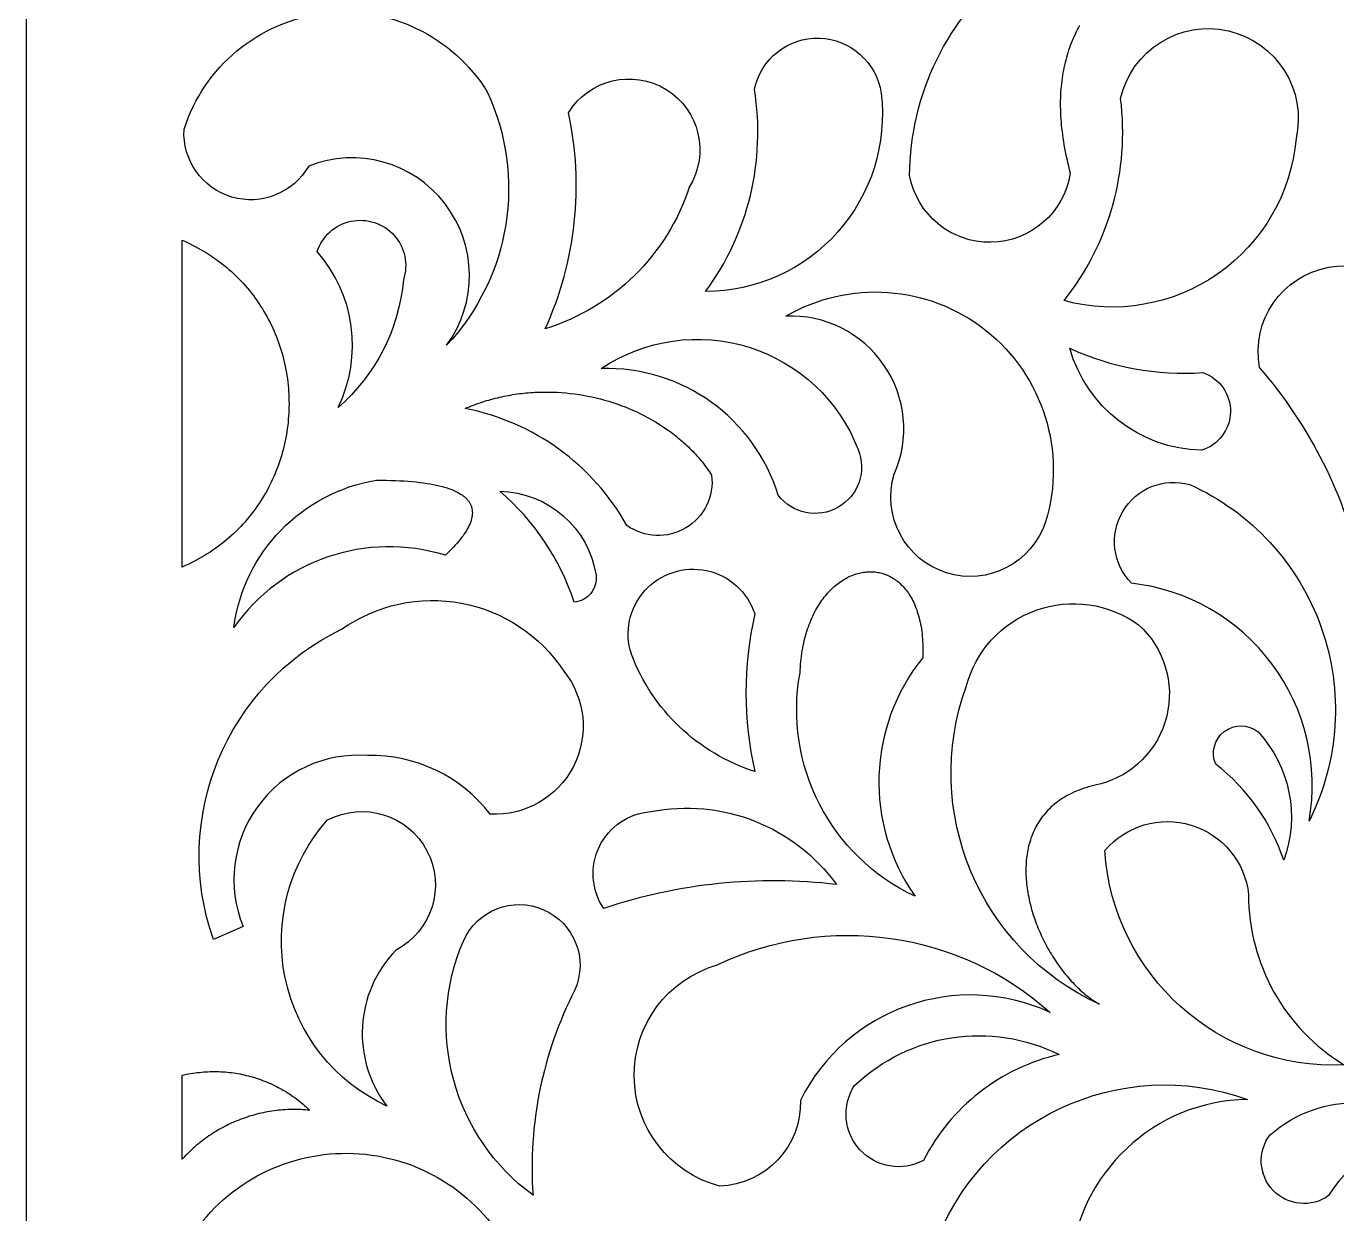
# Model space of a CAD drawing. Extents: x -400 to 400, y -1000 to 1000.
# Drawn here: x -400 to 20.2, y -340.4 to 40.4 of the extents above; entities that cross this region are included whole.
import ezdxf

# ---------------------------------------------------------------- set-up
doc = ezdxf.new("R2010")
doc.units = 0
doc.layers.add('LAYER_1', color=18, linetype='CONTINUOUS')

msp = doc.modelspace()

# ---------------------------------------------------------------- linework, layer by layer
at = {"layer": 'LAYER_1'}
for points in [[(-400, -1000), (400, -1000), (400, 1000), (-400, 1000)], [(-350, -28.2), (-348.93, -28.68), (-347.89, -29.17), (-346.86, -29.68), (-345.84, -30.2), (-344.85, -30.74), (-343.87, -31.29), (-342.91, -31.86), (-341.96, -32.44), (-341.03, -33.04), (-340.12, -33.66), (-339.22, -34.28), (-338.35, -34.92), (-337.48, -35.57), (-336.64, -36.24), (-335.81, -36.92), (-335, -37.61), (-334.2, -38.32), (-333.43, -39.03), (-332.67, -39.76), (-331.92, -40.5), (-331.19, -41.25), (-330.48, -42.02), (-329.79, -42.79), (-329.11, -43.58), (-328.45, -44.37), (-327.81, -45.17), (-327.18, -45.99), (-326.57, -46.81), (-325.98, -47.65), (-325.4, -48.49), (-324.84, -49.34), (-324.3, -50.2), (-323.77, -51.07), (-323.26, -51.94), (-322.77, -52.83), (-322.29, -53.72), (-321.83, -54.62), (-321.39, -55.52), (-320.96, -56.43), (-320.55, -57.35), (-320.16, -58.28), (-319.79, -59.21), (-319.43, -60.14), (-319.08, -61.08), (-318.76, -62.03), (-318.45, -62.98), (-318.16, -63.94), (-317.88, -64.9), (-317.62, -65.87), (-317.38, -66.83), (-317.16, -67.81), (-316.95, -68.78), (-316.76, -69.76), (-316.58, -70.74), (-316.43, -71.73), (-316.28, -72.71), (-316.16, -73.7), (-316.05, -74.69), (-315.96, -75.68), (-315.89, -76.68), (-315.83, -77.67), (-315.79, -78.67), (-315.76, -79.66), (-315.75, -80.66), (-315.76, -81.65), (-315.79, -82.65), (-315.83, -83.64), (-315.89, -84.64), (-315.97, -85.63), (-316.06, -86.62), (-316.17, -87.61), (-316.3, -88.6), (-316.44, -89.59), (-316.6, -90.57), (-316.77, -91.55), (-316.97, -92.53), (-317.18, -93.51), (-317.4, -94.48), (-317.65, -95.45), (-317.91, -96.41), (-318.18, -97.37), (-318.48, -98.33), (-318.79, -99.28), (-319.11, -100.22), (-319.46, -101.16), (-319.82, -102.1), (-320.19, -103.03), (-320.59, -103.95), (-321, -104.87), (-321.42, -105.78), (-321.87, -106.69), (-322.33, -107.58), (-322.8, -108.47), (-323.3, -109.36), (-323.81, -110.23), (-324.33, -111.1), (-324.88, -111.96), (-325.44, -112.81), (-326.02, -113.65), (-326.61, -114.48), (-327.22, -115.3), (-327.85, -116.11), (-328.49, -116.92), (-329.15, -117.71), (-329.83, -118.49), (-330.52, -119.27), (-331.23, -120.03), (-331.96, -120.78), (-332.7, -121.52), (-333.46, -122.24), (-334.24, -122.96), (-335.03, -123.66), (-335.84, -124.35), (-336.67, -125.03), (-337.51, -125.69), (-338.37, -126.34), (-339.25, -126.98), (-340.15, -127.61), (-341.06, -128.22), (-341.98, -128.81), (-342.93, -129.39), (-343.89, -129.96), (-344.86, -130.51), (-345.86, -131.05), (-346.87, -131.57), (-347.89, -132.08), (-348.94, -132.56), (-350, -133.04)], [(-350, -296.01), (-349.31, -295.85), (-348.63, -295.7), (-347.94, -295.57), (-347.25, -295.44), (-346.56, -295.33), (-345.87, -295.23), (-345.18, -295.14), (-344.48, -295.06), (-343.79, -294.99), (-343.1, -294.93), (-342.41, -294.88), (-341.72, -294.85), (-341.03, -294.82), (-340.34, -294.81), (-339.65, -294.8), (-338.96, -294.81), (-338.27, -294.83), (-337.58, -294.86), (-336.89, -294.9), (-336.21, -294.95), (-335.52, -295.01), (-334.84, -295.08), (-334.16, -295.16), (-333.48, -295.25), (-332.8, -295.35), (-332.13, -295.47), (-331.45, -295.59), (-330.78, -295.73), (-330.11, -295.87), (-329.45, -296.03), (-328.78, -296.19), (-328.12, -296.37), (-327.46, -296.55), (-326.8, -296.75), (-326.15, -296.95), (-325.5, -297.17), (-324.85, -297.4), (-324.21, -297.63), (-323.57, -297.88), (-322.94, -298.13), (-322.3, -298.4), (-321.67, -298.68), (-321.05, -298.96), (-320.43, -299.26), (-319.81, -299.57), (-319.2, -299.88), (-318.59, -300.21), (-317.99, -300.54), (-317.39, -300.89), (-316.8, -301.24), (-316.21, -301.61), (-315.63, -301.98), (-315.05, -302.36), (-314.48, -302.76), (-313.91, -303.16), (-313.35, -303.57), (-312.8, -303.99), (-312.25, -304.43), (-311.7, -304.87), (-311.17, -305.32), (-310.64, -305.78), (-310.11, -306.24), (-309.59, -306.72), (-309.08, -307.21), (-309.8, -307.14), (-310.52, -307.08), (-311.24, -307.04), (-311.96, -307), (-312.68, -306.98), (-313.4, -306.96), (-314.12, -306.96), (-314.84, -306.97), (-315.55, -306.98), (-316.27, -307.01), (-316.98, -307.05), (-317.69, -307.1), (-318.4, -307.16), (-319.11, -307.23), (-319.81, -307.31), (-320.52, -307.4), (-321.22, -307.5), (-321.92, -307.61), (-322.62, -307.73), (-323.31, -307.86), (-324.01, -308), (-324.7, -308.15), (-325.38, -308.31), (-326.07, -308.49), (-326.75, -308.67), (-327.43, -308.86), (-328.11, -309.06), (-328.78, -309.27), (-329.45, -309.49), (-330.12, -309.72), (-330.78, -309.95), (-331.44, -310.2), (-332.09, -310.46), (-332.75, -310.73), (-333.39, -311), (-334.04, -311.29), (-334.68, -311.59), (-335.31, -311.89), (-335.94, -312.2), (-336.57, -312.53), (-337.19, -312.86), (-337.81, -313.2), (-338.42, -313.55), (-339.03, -313.91), (-339.63, -314.28), (-340.23, -314.66), (-340.82, -315.05), (-341.41, -315.44), (-341.99, -315.85), (-342.57, -316.26), (-343.14, -316.68), (-343.7, -317.11), (-344.26, -317.55), (-344.82, -318), (-345.36, -318.45), (-345.9, -318.92), (-346.44, -319.39), (-346.97, -319.87), (-347.49, -320.36), (-348.01, -320.86), (-348.51, -321.37), (-349.02, -321.88), (-349.51, -322.41), (-350, -322.94)]]:
    msp.add_lwpolyline(points, close=True, dxfattribs=at)
for points in [[(-62.3, 40.62), (-62.68, 39.94), (-63.04, 39.24), (-63.39, 38.55), (-63.73, 37.84), (-64.06, 37.13), (-64.38, 36.4), (-64.69, 35.67), (-64.99, 34.93), (-65.28, 34.19), (-65.55, 33.43), (-65.82, 32.67), (-66.07, 31.9), (-66.31, 31.12), (-66.54, 30.33), (-66.75, 29.53), (-66.96, 28.72), (-67.15, 27.91), (-67.33, 27.09), (-67.5, 26.25), (-67.65, 25.41), (-67.79, 24.56), (-67.92, 23.7), (-68.04, 22.83), (-68.14, 21.95), (-68.23, 21.07), (-68.31, 20.17), (-68.37, 19.26), (-68.42, 18.35), (-68.46, 17.42), (-68.48, 16.49), (-68.49, 15.54), (-68.49, 14.58), (-68.47, 13.62), (-68.44, 12.64), (-68.39, 11.66), (-68.33, 10.66), (-68.25, 9.66), (-68.16, 8.64), (-68.06, 7.62), (-67.94, 6.58), (-67.8, 5.53), (-67.65, 4.47), (-67.49, 3.4), (-67.31, 2.32), (-67.11, 1.23), (-66.9, 0.13), (-66.67, -0.98), (-66.43, -2.1), (-66.17, -3.24), (-65.9, -4.38), (-65.61, -5.54), (-65.3, -6.71, -0.84766), (-116.78, -7.47, -0.479923), (-11.66, 75.73)], [(-108.88, -351.05, -0.414061), (-8.46, -303.73, 0.387), (-65.26, -357.15)], [(-343.37, -342.71, -0.559598), (-243.07, -356.57, -0.297104)]]:
    msp.add_lwpolyline(points, format="xyb", dxfattribs=at)
for points in [[(-349.39, 7.34, -0.640695), (-252.21, 19.35, -0.306516), (-265.23, -61.89, 0.752136), (-309.44, -4.45, -0.79266)], [(-49.15, 17.2, -1), (7.09, 4.33, -0.466963), (-67.27, -47.62, 0.201605)], [(-166.57, 20.09, -0.839827), (-125.92, 18.85, -0.449094), (-182.21, -44.7, 0.202247)], [(-226.15, 12.65, -1), (-187.42, -11.19, -0.243754), (-233.6, -56.62, 0.160933)], [(-306.7, -31.86, -1), (-279.06, -40.92, -0.193742), (-300.03, -81.91, 0.301934)], [(-4.62, -69.02, -1), (49.56, -59.02, -0.305881), (28.21, -134.55, 0.125623)], [(-156.48, -52.6, -0.682009), (-73.2, -118.49, -0.989741), (-121.71, -103.24, 0.555458)], [(-215.66, -69.38, -0.48025), (-133.3, -95.31, -0.876923), (-158.92, -109.95, 0.336502)], [(-65.47, -62.89, 0.124743), (-22.77, -70.7, -0.729177), (-23.25, -95.6, -0.328147)], [(-259.28, -82.19), (-258.6, -81.9), (-257.93, -81.62), (-257.25, -81.35), (-256.56, -81.09), (-255.88, -80.83), (-255.19, -80.59), (-254.5, -80.35), (-253.81, -80.12), (-253.12, -79.9), (-252.43, -79.68), (-251.73, -79.48), (-251.03, -79.28), (-250.34, -79.09), (-249.64, -78.91), (-248.93, -78.74), (-248.23, -78.57), (-247.53, -78.42), (-246.82, -78.27), (-246.12, -78.12), (-245.41, -77.99), (-244.7, -77.87), (-244, -77.75), (-243.29, -77.64), (-242.58, -77.54), (-241.87, -77.44), (-241.16, -77.36), (-240.45, -77.28), (-239.74, -77.21), (-239.03, -77.14), (-238.31, -77.09), (-237.6, -77.04), (-236.89, -77), (-235.47, -76.94), (-234.05, -76.91), (-232.63, -76.91), (-231.21, -76.94), (-229.79, -77), (-228.38, -77.08), (-226.97, -77.2), (-225.57, -77.35), (-224.17, -77.52), (-222.78, -77.72), (-221.4, -77.95), (-220.02, -78.2), (-218.65, -78.48), (-217.28, -78.79), (-215.93, -79.13), (-214.59, -79.49), (-213.25, -79.88), (-211.93, -80.29), (-210.62, -80.73), (-209.32, -81.2), (-208.03, -81.69), (-206.76, -82.2), (-205.49, -82.74), (-204.25, -83.31), (-203.02, -83.9), (-201.8, -84.51), (-200.6, -85.14), (-199.42, -85.8), (-198.26, -86.49), (-197.11, -87.19), (-195.98, -87.92), (-194.88, -88.67), (-193.79, -89.45), (-193.25, -89.84), (-192.72, -90.24), (-192.19, -90.65), (-191.67, -91.06), (-191.16, -91.47), (-190.65, -91.9), (-190.14, -92.32), (-189.65, -92.76), (-189.15, -93.19), (-188.67, -93.64), (-188.19, -94.08), (-187.71, -94.54), (-187.24, -95), (-186.78, -95.46), (-186.32, -95.93), (-185.87, -96.4), (-185.43, -96.88), (-184.99, -97.37), (-184.56, -97.85), (-184.14, -98.35), (-183.72, -98.85), (-183.31, -99.35), (-182.9, -99.86), (-182.51, -100.37), (-182.12, -100.89), (-181.73, -101.41), (-181.36, -101.94), (-180.99, -102.47), (-180.63, -103.01), (-180.27, -103.55, -0.652936), (-207.42, -119.71, 0.219991)], [(-287.71, -105.18), (-286.12, -105.19), (-284.57, -105.21), (-283.06, -105.25), (-281.61, -105.3), (-280.19, -105.36), (-278.83, -105.44), (-277.51, -105.53), (-276.23, -105.64), (-275, -105.76), (-273.81, -105.89), (-272.67, -106.04), (-271.57, -106.2), (-270.51, -106.37), (-269.5, -106.56), (-268.52, -106.76), (-267.59, -106.97), (-266.7, -107.19), (-265.86, -107.43), (-265.05, -107.68), (-264.28, -107.94), (-263.56, -108.21), (-262.87, -108.5), (-262.23, -108.79), (-261.62, -109.1), (-261.05, -109.42), (-260.52, -109.75), (-260.27, -109.92), (-260.03, -110.09), (-259.8, -110.27), (-259.58, -110.45), (-259.37, -110.63), (-259.17, -110.81), (-258.97, -110.99), (-258.79, -111.18), (-258.61, -111.37), (-258.45, -111.57), (-258.29, -111.76), (-258.14, -111.96), (-258, -112.16), (-257.87, -112.37), (-257.75, -112.57), (-257.64, -112.78), (-257.54, -113), (-257.44, -113.21), (-257.36, -113.43), (-257.28, -113.64), (-257.21, -113.87), (-257.15, -114.09), (-257.1, -114.32), (-257.06, -114.54), (-257.02, -114.78), (-257, -115.01), (-256.98, -115.24), (-256.97, -115.48), (-256.97, -115.72), (-256.98, -115.96), (-257, -116.21), (-257.02, -116.46), (-257.06, -116.71), (-257.1, -116.96), (-257.2, -117.47), (-257.34, -117.98), (-257.51, -118.51), (-257.71, -119.05), (-257.95, -119.59), (-258.21, -120.14), (-258.5, -120.7), (-258.83, -121.27), (-259.18, -121.84), (-259.56, -122.42), (-259.97, -123.01), (-260.41, -123.61), (-260.88, -124.21), (-261.38, -124.82), (-261.9, -125.44), (-262.45, -126.06), (-263.03, -126.69), (-263.63, -127.33), (-264.26, -127.97), (-264.92, -128.62), (-265.6, -129.28, 0.326321), (-333.47, -152.46, -0.329715)], [(-248.15, -108.75, -0.363388), (-217.31, -135.69, -0.425743), (-224.33, -144.28, 0.137144)], [(-45.67, -138.23, -0.767922), (-26.98, -106.58, -0.426527), (11.27, -214.49, 0.433471)], [(-205.99, -160.95, -1), (-166.43, -148.08, 0.113208), (-166.43, -198.6, -0.228789)], [(-151.92, -166.98), (-151.88, -166.05), (-151.82, -165.13), (-151.75, -164.22), (-151.67, -163.32), (-151.57, -162.44), (-151.46, -161.57), (-151.34, -160.71), (-151.2, -159.87), (-151.06, -159.04), (-150.9, -158.23), (-150.73, -157.42), (-150.55, -156.63), (-150.36, -155.86), (-150.15, -155.1), (-149.94, -154.35), (-149.71, -153.61), (-149.48, -152.89), (-149.24, -152.18), (-148.98, -151.49), (-148.72, -150.8), (-148.44, -150.14), (-148.16, -149.48), (-147.87, -148.84), (-147.57, -148.22), (-147.26, -147.6), (-146.95, -147), (-146.62, -146.42), (-146.29, -145.85), (-145.95, -145.29), (-145.6, -144.75), (-145.25, -144.22), (-144.89, -143.7), (-144.52, -143.2), (-144.15, -142.71), (-143.77, -142.23), (-143.38, -141.77), (-142.99, -141.33), (-142.59, -140.89), (-142.19, -140.48), (-141.78, -140.07), (-141.37, -139.68), (-140.95, -139.3), (-140.53, -138.94), (-140.1, -138.59), (-139.67, -138.26), (-139.24, -137.94), (-138.8, -137.63), (-138.36, -137.34), (-137.92, -137.07), (-137.48, -136.8), (-137.03, -136.55), (-136.58, -136.32), (-136.12, -136.1), (-135.67, -135.89), (-135.21, -135.7), (-134.75, -135.53), (-134.3, -135.36), (-133.84, -135.22), (-133.37, -135.08), (-132.91, -134.96), (-132.45, -134.86), (-131.99, -134.77), (-131.53, -134.69), (-131.07, -134.63), (-130.61, -134.59), (-130.15, -134.56), (-129.69, -134.54), (-129.23, -134.54), (-128.77, -134.55), (-128.32, -134.58), (-127.87, -134.62), (-127.41, -134.68), (-126.97, -134.75), (-126.52, -134.83), (-126.08, -134.94), (-125.64, -135.05), (-125.2, -135.18), (-124.77, -135.33), (-124.34, -135.49), (-123.92, -135.66), (-123.49, -135.86), (-123.08, -136.06), (-122.67, -136.28), (-122.26, -136.52), (-121.86, -136.77), (-121.46, -137.03), (-121.07, -137.31), (-120.68, -137.61), (-120.3, -137.92), (-119.93, -138.25), (-119.56, -138.59), (-119.2, -138.95), (-118.85, -139.32), (-118.5, -139.71), (-118.17, -140.11), (-117.83, -140.53), (-117.51, -140.96), (-117.2, -141.41), (-116.89, -141.87), (-116.59, -142.35), (-116.3, -142.85), (-116.02, -143.36), (-115.75, -143.88), (-115.48, -144.42), (-115.23, -144.98), (-114.99, -145.55), (-114.75, -146.14), (-114.53, -146.74), (-114.32, -147.36), (-114.12, -148), (-113.92, -148.65), (-113.75, -149.31), (-113.58, -149.99), (-113.42, -150.69), (-113.28, -151.4), (-113.14, -152.13), (-113.02, -152.88), (-112.91, -153.64), (-112.82, -154.41), (-112.74, -155.21), (-112.67, -156.01), (-112.61, -156.84), (-112.57, -157.68), (-112.54, -158.53), (-112.53, -159.41), (-112.53, -160.29), (-112.54, -161.2), (-112.57, -162.12, 0.335394), (-115.04, -238.61, -0.340626)], [(-298.88, -152.98, -0.423199), (-227.68, -166.39, -0.648737), (-251.22, -212.26, 0.238441), (-290.54, -193.49, 0.557091), (-330.46, -248.31), (-339.99, -252.48, -0.381685)], [(-98.67, -171.4, -0.528046), (-43.38, -151.57, -0.598372), (-55.96, -202.67), (-56.87, -202.86), (-57.76, -203.07), (-58.63, -203.3), (-59.48, -203.54), (-60.31, -203.79), (-61.12, -204.06), (-61.91, -204.34), (-62.68, -204.64), (-63.43, -204.95), (-64.16, -205.27), (-64.88, -205.6), (-65.57, -205.95), (-66.24, -206.31), (-66.9, -206.68), (-67.54, -207.07), (-68.16, -207.47), (-68.76, -207.87), (-69.34, -208.29), (-69.91, -208.73), (-70.45, -209.17), (-70.98, -209.62), (-71.5, -210.08), (-71.99, -210.56), (-72.47, -211.04), (-72.93, -211.53), (-73.37, -212.04), (-73.8, -212.55), (-74.21, -213.07), (-74.6, -213.6), (-74.98, -214.14), (-75.34, -214.69), (-75.69, -215.25), (-76.02, -215.81), (-76.33, -216.38), (-76.63, -216.96), (-76.91, -217.55), (-77.18, -218.14), (-77.43, -218.74), (-77.66, -219.35), (-77.89, -219.97), (-78.09, -220.59), (-78.29, -221.21), (-78.46, -221.85), (-78.63, -222.48), (-78.78, -223.13), (-78.91, -223.78), (-79.03, -224.43), (-79.14, -225.09), (-79.23, -225.75), (-79.31, -226.42), (-79.38, -227.09), (-79.44, -227.76), (-79.48, -228.44), (-79.5, -229.12), (-79.52, -229.81), (-79.52, -230.5), (-79.51, -231.19), (-79.49, -231.88), (-79.46, -232.58), (-79.41, -233.27), (-79.35, -233.97), (-79.28, -234.67), (-79.2, -235.38), (-79.11, -236.08), (-79, -236.78), (-78.89, -237.49), (-78.76, -238.19), (-78.62, -238.9), (-78.48, -239.61), (-78.32, -240.31), (-78.15, -241.02), (-77.97, -241.72), (-77.78, -242.42), (-77.58, -243.13), (-77.37, -243.83), (-77.15, -244.53), (-76.92, -245.22), (-76.69, -245.92), (-76.44, -246.61), (-76.18, -247.3), (-75.92, -247.99), (-75.64, -248.68), (-75.36, -249.36), (-75.07, -250.04), (-74.77, -250.71), (-74.46, -251.39), (-74.14, -252.05), (-73.82, -252.72), (-73.49, -253.38), (-73.15, -254.03), (-72.8, -254.68), (-72.45, -255.32), (-72.08, -255.96), (-71.71, -256.6), (-71.34, -257.22), (-70.96, -257.84), (-70.57, -258.46), (-70.17, -259.07), (-69.77, -259.67), (-69.36, -260.27), (-68.94, -260.85), (-68.52, -261.43), (-68.1, -262.01), (-67.66, -262.57), (-67.23, -263.13), (-66.78, -263.68), (-66.33, -264.22), (-65.88, -264.75), (-65.42, -265.27), (-64.96, -265.79), (-64.49, -266.29), (-64.02, -266.78), (-63.54, -267.27), (-63.06, -267.74), (-62.57, -268.21), (-62.09, -268.66), (-61.59, -269.11), (-61.1, -269.54), (-60.6, -269.96), (-60.09, -270.37), (-59.59, -270.77), (-59.08, -271.15), (-58.56, -271.53), (-58.05, -271.89), (-57.53, -272.24), (-57.01, -272.58), (-56.49, -272.9), (-55.96, -273.21, -0.389584)], [(-18.64, -196.26, -0.781173), (-5.1, -185.88, -0.282051), (3.14, -227.07, 0.148755)], [(-303.39, -214.13, -1), (-281.43, -255.86, 0.372833), (-284.36, -305.89, -0.503404)], [(-199.79, -211.47, -0.292355), (-140.22, -234.83, 0.110813), (-214.86, -242.52, -0.575114)], [(-54.19, -223.98, -0.660834), (-8.13, -238.01, 0.261269), (22.41, -292.64, -0.409031)], [(-259.85, -252.95, -1), (-224.11, -268.63, 0.136432), (-237.53, -334.43, -0.350212)], [(-178.48, -260.61, -0.302), (-71.72, -275.86, 0.40568), (-151.79, -304.08, -0.41354), (-177.72, -331.53, -0.761272)], [(-134.44, -299.27, -0.314871), (-68.86, -289.35, 0.222785), (-112.32, -323.29, -0.778126)], [(-1.2, -315.07, -0.387147), (55.41, -316.44, 0.297418), (17.54, -334.6, -0.862198)]]:
    msp.add_lwpolyline(points, format="xyb", close=True, dxfattribs=at)

doc.saveas('drawing.dxf')
